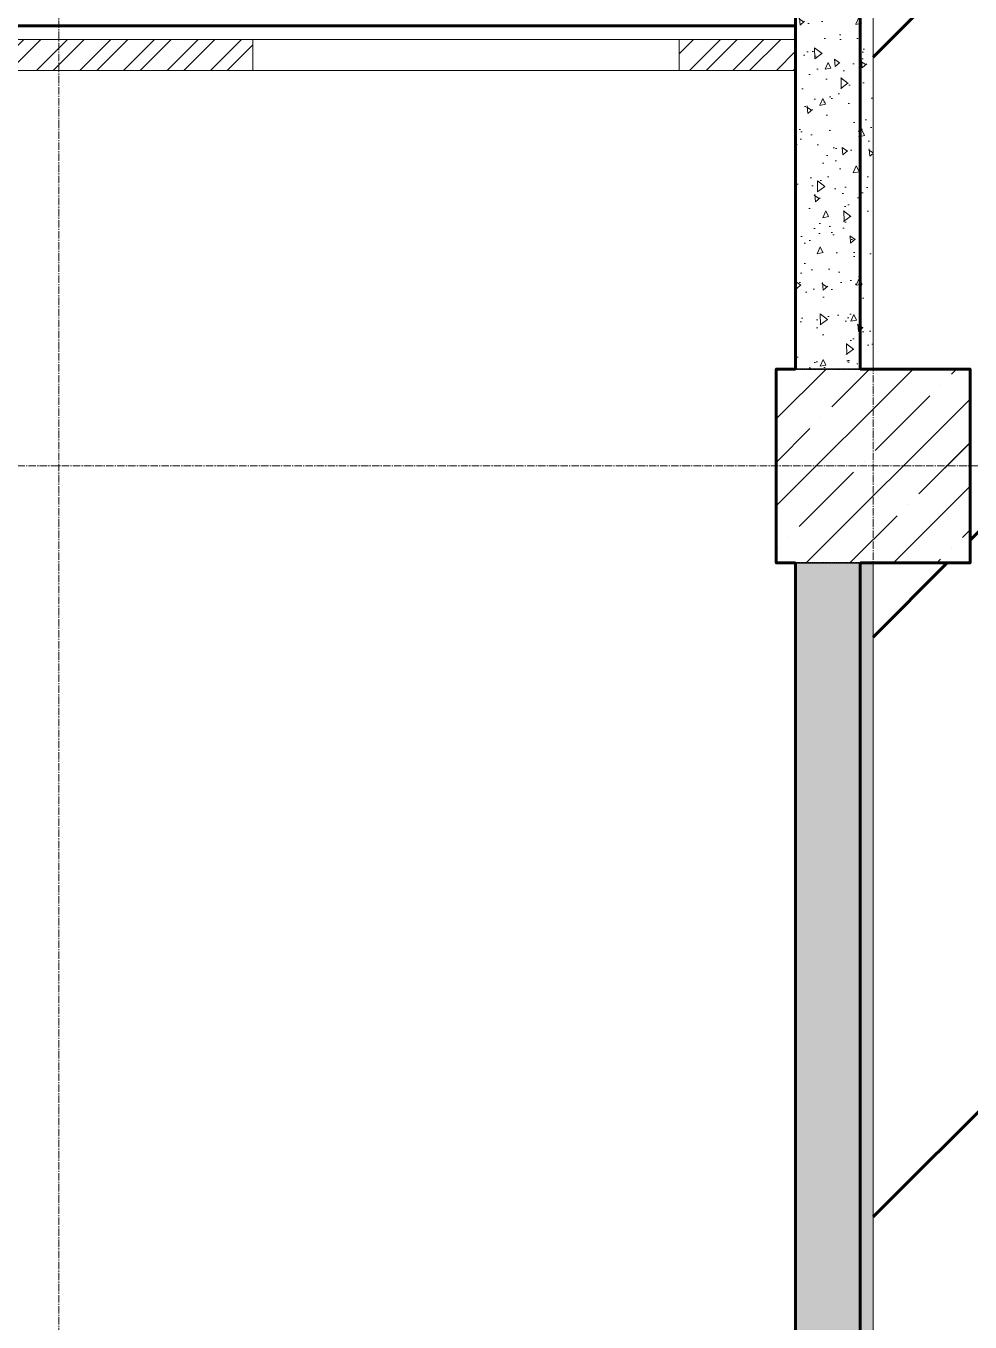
# Model space of a CAD drawing. Header units: millimetres. Extents: x 470010 to 1231400, y -134005 to 421770.
# Drawn here: x 710289 to 712724, y 481 to 3823 of the extents above; entities that cross this region are included whole.
import ezdxf
from ezdxf.enums import TextEntityAlignment as Align

# ---------------------------------------------------------------- set-up
doc = ezdxf.new("R2010")
doc.units = ezdxf.units.MM
doc.linetypes.add('CENTER2', pattern=[28.575, 19.05, -3.175, 3.175, -3.175])
doc.linetypes.add('HIDDEN2', pattern=[4.7625, 3.175, -1.5875])
doc.layers.get('Defpoints').update_dxf_attribs({"color": 140})
for name, color, linetype, lineweight in [('0) шп потолок', 3, 'Continuous', 60), ('АР_Колонны', 70, 'Continuous', 30), ('АР_Стены ЖБ', 7, 'Continuous', 35), ('АР_Стены ПЕНОблок', 52, 'Continuous', 20), ('АР_Штриховка', 8, 'Continuous', 0)]:
    doc.layers.add(name, color=color, linetype=linetype, lineweight=lineweight)
doc.layers.add('РД_Оси_100', color=7, linetype='Continuous', lineweight=0, true_color=0x525252)
doc.layers.add('РД_Проем', color=230, linetype='Continuous', lineweight=0, plot=False)
doc.layers.add('РД_проем_инж перемыч_подсчет', color=50, linetype='Continuous', plot=False)
doc.styles.add('style1', font='ARIALN.TTF')
pattern_1 = [(95, (602274.53, -216024.49), (140.09465, 117.55338), [19.05, -209.55]), (40, (602274.53, -216024.5), (-160.01845, 110.17673), [15.24, -167.64058]), (145.451445, (602286.2, -216014.7), (-19.9238, 227.7301), [16.19001, -178.09024]), (91.1842, (602238.6, -215988.57), (221.41024, 161.95341), [28.575, -314.325]), (141.63556, (602257.06, -215975.07), (-7.08662, 342.82676), [24.28502, -267.1356]), (36.18415, (602238.6, -215988.57), (-7.08662, 342.82676), [22.85997, -251.45973]), (66, (602265.55, -215979.59), (179.51998, 34.89515), [19.05, -209.55]), (11, (602265.55, -215979.59), (-86.53993, 173.9412), [15.24, -167.64]), (116.451445, (602280.51, -215976.68), (92.98005, 208.83634), [16.19001, -178.08994]), (82.5, (602274.53, -216024.49), (-57.605469, 61.973414), [0, -165.608, 0, -170.18, 0, -168.275]), (52.5, (602274.53, -216024.49), (-23.589727, 118.087), [0, -97.028, 0, -161.798, 0, -64.135]), (12.5, (602234.48, -216064.544), (99.927863, 91.826196), [0, -63.5, 0, -198.12, 0, -262.89]), (2.5, (602216.52, -216082.5), (86.763904, 122.722393), [0, -82.55, 0, -131.572, 0, -186.69])]
pattern_2 = [(95, (-63444.08, -115658.25), (140.09465, 117.55338), [19.05, -209.55]), (40, (-63444.08, -115658.25), (-160.01845, 110.17673), [15.24, -167.64058]), (145.451445, (-63432.4, -115648.45), (-19.9238, 227.7301), [16.19001, -178.09024]), (91.1842, (-63480, -115622.33), (221.41024, 161.95341), [28.575, -314.325]), (141.63556, (-63461.55, -115608.83), (-7.08662, 342.82676), [24.28502, -267.1356]), (36.18415, (-63480, -115622.33), (-7.08662, 342.82676), [22.85997, -251.45973]), (66, (-63453.06, -115613.35), (179.51998, 34.89515), [19.05, -209.55]), (11, (-63453.06, -115613.35), (-86.53993, 173.9412), [15.24, -167.64]), (116.451445, (-63438.1, -115610.44), (92.98005, 208.83634), [16.19001, -178.08994]), (82.5, (-63444.08, -115658.25), (-57.605469, 61.973414), [0, -165.608, 0, -170.18, 0, -168.275]), (52.5, (-63444.08, -115658.25), (-23.589727, 118.087), [0, -97.028, 0, -161.798, 0, -64.135]), (12.5, (-63484.135, -115698.3), (99.927863, 91.826196), [0, -63.5, 0, -198.12, 0, -262.89]), (2.5, (-63502.1, -115716.26), (86.763904, 122.722393), [0, -82.55, 0, -131.572, 0, -186.69])]

# ---------------------------------------------------------------- blocks, each defined once
blk = doc.blocks.new('СОШ_2200_АР_ОСИ_М100_28.05.24')
at = {"layer": 'РД_Оси_100', "color": 251, "linetype": 'CENTER2', "true_color": 0x636466}
for p, q in [((37500, -6155), (37500, 139938.679)), ((39600, -6155), (39600, 139938.679)), ((-5954.958, 96300), (119910, 96300))]:
    blk.add_line(p, q, dxfattribs=at)
blk = doc.blocks.new('A$C9108343f')
at = {"layer": 'АР_Штриховка', "linetype": 'Continuous', "lineweight": 0, "true_color": 0x000000}
h = blk.add_hatch(dxfattribs=at)
h.set_pattern_fill('AR-CONC', color=18, angle=-315, style=0)
h.set_pattern_definition(pattern_2)
h.paths.add_polyline_path([(46755, 106855), (46555, 106855), (46555, 104155), (46755, 104155)], flags=0)
h.paths.add_polyline_path([(46755, 104155), (46555, 104155), (46555, 103305), (46755, 103305)], flags=0)
at = {"layer": 'АР_Штриховка', "linetype": 'Continuous', "lineweight": 0, "ltscale": 0.5, "true_color": 0x000000}
h = blk.add_hatch(dxfattribs=at)
h.set_pattern_fill('ANSI31', color=18, scale=25, angle=360, style=0)
h.set_pattern_definition([(45, (-63444.08, -115658.25), (-56.1266, 56.1266), [])])
h.paths.add_polyline_path([(46255, 104155), (46255, 104075), (46555, 104075), (46555, 104155)], flags=0)
h.paths.add_polyline_path([(45155, 104075), (45155, 104155), (44425, 104155), (44451.6, 104095), (44505, 104075)], flags=0)
h.paths.add_polyline_path([(44425, 104075), (44451.6, 104095), (44425, 104155), (41445, 104155), (41445, 104075)], flags=0)
at = {"layer": 'АР_Штриховка', "linetype": 'Continuous', "lineweight": 0, "true_color": 0x000000}
h = blk.add_hatch(dxfattribs=at)
h.set_pattern_fill('AR-CONC', color=18, angle=-315, style=0)
h.set_pattern_definition(pattern_2)
h.paths.add_polyline_path([(46755, 102805), (46555, 102805), (46555, 97905.4), (46755, 97905.4)], flags=0)
h.paths.add_polyline_path([(46755, 97905.4), (46555, 97905.4), (46555, 97905), (46755, 97905)], flags=0)
at = {"layer": '0) шп потолок'}
for points in [[(46555, 106855), (46555, 103305)], [(46721.7, 106855), (46721.7, 103305)], [(35731.6, 104189.6), (46555, 104189.6)], [(46555, 102805), (46505, 102805), (46505, 103305), (46555, 103305)], [(46721.7, 103305), (47005, 103305), (47005, 102805), (46721.7, 102805)], [(46555, 102805), (46555, 97905)], [(46721.7, 102805), (46721.7, 97905)]]:
    blk.add_lwpolyline(points, dxfattribs=at)
at = {"layer": 'АР_Колонны', "color": 18, "linetype": 'HIDDEN2', "lineweight": 25, "true_color": 0x000000}
for p, q in [((46505, 103305), (47005, 103305)), ((46505, 102805), (46505, 103305)), ((47005, 103305), (47005, 102805)), ((47005, 102805), (46505, 102805))]:
    blk.add_line(p, q, dxfattribs=at)
at = {"layer": 'АР_Колонны', "color": 18, "linetype": 'Continuous', "lineweight": 15, "true_color": 0x000000}
for p, q in [((47005, 103305), (46505, 103305)), ((46505, 103305), (46505, 102805)), ((47005, 103305), (46505, 103305)), ((46505, 103305), (46505, 102805)), ((47005, 102805), (47005, 103305)), ((47005, 102805), (47005, 103305)), ((46505, 102805), (47005, 102805)), ((46505, 102805), (47005, 102805))]:
    blk.add_line(p, q, dxfattribs=at)
at = {"layer": 'АР_Стены ЖБ', "color": 18, "linetype": 'Continuous', "lineweight": 30, "true_color": 0x000000}
for p, q in [((47005, 103305), (46505, 103305)), ((46505, 103305), (46505, 102805)), ((47005, 102805), (47005, 103305)), ((46505, 102805), (47005, 102805))]:
    blk.add_line(p, q, dxfattribs=at)
at = {"layer": 'АР_Стены ПЕНОблок', "color": 18, "linetype": 'Continuous', "lineweight": 20, "true_color": 0x000000}
for p, q in [((46555, 106855), (46555, 104155)), ((46755, 104155), (46755, 106855)), ((45155, 104155), (44425, 104155)), ((45155, 104075), (45155, 104155)), ((46255, 104155), (46255, 104075)), ((46555, 104155), (46255, 104155)), ((46555, 104155), (46555, 103305)), ((46555, 104075), (46555, 104155)), ((46755, 103305), (46755, 104155)), ((44505, 104075), (45155, 104075)), ((46255, 104075), (46555, 104075)), ((46555, 103305), (46755, 103305)), ((46755, 102805), (46555, 102805)), ((46555, 102805), (46555, 97905.4)), ((46755, 97905.4), (46755, 102805))]:
    blk.add_line(p, q, dxfattribs=at)
at = {"layer": 'АР_Штриховка', "color": 18, "linetype": 'Continuous', "lineweight": 5, "true_color": 0x000000}
for p, q in [((46505, 103176.4), (46633.6, 103305)), ((46505, 102951.9), (46858.1, 103305)), ((46648.2, 103207.4), (46745.8, 103305)), ((46956.9, 103291.6), (46970.3, 103305)), ((46507.9, 103291.6), (46507.9, 103291.6)), ((46760.5, 103095.2), (46900.8, 103235.5)), ((46928.9, 103263.6), (46928.9, 103263.6)), ((46582.6, 102805), (47005, 103227.4)), ((46620.2, 103179.4), (46620.2, 103179.4)), ((46505, 103064.1), (46592.1, 103151.3)), ((46872.8, 102982.9), (47005, 103115.1)), ((46732.4, 103067.1), (46732.4, 103067.1)), ((46564.1, 102898.7), (46704.4, 103039.1)), ((46807.1, 102805), (47005, 103002.9)), ((46844.7, 102954.9), (46844.7, 102954.9)), ((46694.8, 102805), (46816.6, 102926.8)), ((46536, 102870.7), (46536, 102870.7)), ((46985, 102870.7), (47005, 102890.6)), ((46505, 102839.6), (46507.9, 102842.6)), ((46956.9, 102842.6), (46956.9, 102842.6)), ((46919.3, 102805), (46928.9, 102814.5))]:
    blk.add_line(p, q, dxfattribs=at)
at = {"layer": 'РД_Проем', "color": 18, "linetype": 'Continuous', "lineweight": 15, "true_color": 0x000000}
for p, q in [((46255, 104155), (45155, 104155)), ((46255, 104075), (45155, 104075))]:
    blk.add_line(p, q, dxfattribs=at)
at = {"layer": 'РД_проем_инж перемыч_подсчет', "color": 18, "linetype": 'Continuous', "lineweight": 15, "true_color": 0x000000}
for p, q in [((46451, 104155), (44951, 104155)), ((46451, 104075), (44951, 104075))]:
    blk.add_line(p, q, dxfattribs=at)
at = {"layer": 'РД_Оси_100'}
blk.add_blockref('СОШ_2200_АР_ОСИ_М100_28.05.24', (7155, 6755), dxfattribs=at)
at = {"layer": 'Defpoints', "color": 18, "true_color": 0x000000, "style": 'style1'}
for p in [(143949.3, 316089.1), (143975, 281639.5), (143890.4, 273244.7), (143840, 264276.8), (143967.8, 254892.4), (12252, 104178.1), (12382.6, 96023.1)]:
    blk.add_attdef('АР-ПОМЕЩЕНИЕ:НАИМЕНОВАНИЕ', text='', height=100, dxfattribs=at).set_placement(p, align=Align.MIDDLE)
at = {"layer": 'Defpoints', "color": 18, "true_color": 0x000000, "style": 'style1', "flags": 8}
for p in [(143951.3, 279099.1), (143848.3, 269251.1), (143875.3, 260094.2), (144049.7, 250824.7), (163419.3, 238153.4), (155897.5, 237966), (183037.2, 237966), (143342.9, 237876.2)]:
    blk.add_attdef('АР-ПОМЕЩЕНИЕ:НАИМЕНОВАНИЕ', text='', height=100, dxfattribs=at).set_placement(p, align=Align.MIDDLE)

msp = doc.modelspace()

# ---------------------------------------------------------------- hatches: boundary and pattern name
at = {"layer": '0) шп потолок'}
h = msp.add_hatch(dxfattribs=at)
h.set_pattern_fill('ANSI31', color=3, scale=333)
h.paths.add_polyline_path([(714593.57, 6788.758), (712723.57, 6788.758), (712723.57, 6488.758), (712473.57, 6488.758), (712473.57, 3788.758), (712473.57, 2938.758), (712723.57, 2938.758), (712723.57, 2438.758), (712473.57, 2438.758), (712473.57, -2461.242), (712723.57, -2461.242), (712723.57, -2961.242), (714593.57, -2961.242)])
h.paths.add_polyline_path([(712753.57, 6599.212, -1), (712999.455, 6599.212, -1)], flags=16)
h.paths.add_polyline_path([(718363.57, -3011.242), (718273.57, -3011.242), (714593.57, -3011.242), (712723.57, -2961.242), (712723.57, -2989.526), (711945.1, -2989.526), (711323.57, -2961.242), (710019.577, -2961.242), (708193.571, -2961.242), (706723.57, -2961.242), (706223.57, -2961.242), (706223.57, -2811.242), (704923.57, -2811.242), (704883.7, -2811.242), (704523.57, -2811.242), (702823.57, -2811.242), (701473.57, -2811.242), (697285.158, -2811.242), (697273.57, -2822.83), (697273.57, -3061.242), (696773.57, -3061.242), (696773.57, -2811.242), (696273.57, -2811.242), (694673.57, -2811.242), (692773.57, -2811.242), (692773.57, -3211.242), (692773.57, -4811.242), (692773.57, -6211.242), (693537.728, -6211.242), (695721.755, -6211.242), (696873.57, -6211.242), (697073.57, -6211.242), (697073.57, -5011.242), (700673.57, -5011.242), (702713.57, -5011.242), (704009.577, -5011.242), (706223.57, -5011.242), (706723.573, -5011.242), (708123.57, -5011.242), (709453.57, -5011.242), (709683.57, -5011.242), (710983.57, -5011.242), (712223.57, -5011.242), (712773.57, -5011.242), (714142.501, -5011.242), (718363.57, -5011.242), (718363.57, -4711.242)])
h.paths.add_polyline_path([(717877.889, -3302.242), (717877.889, -3085.57), (718297.563, -3085.57), (718297.563, -3302.242)], flags=16)
h.paths.add_polyline_path([(717876.889, -4728.57), (718296.563, -4728.57), (718296.563, -4945.242), (717876.889, -4945.242)], flags=16)
at = {"layer": 'АР_Штриховка', "linetype": 'Continuous', "lineweight": 0, "true_color": 0x000000}
h = msp.add_hatch(dxfattribs=at)
h.set_pattern_fill('AR-CONC', color=18, angle=-315, style=0)
h.set_pattern_definition(pattern_1)
h.paths.add_polyline_path([(712473.57, 6488.758), (712273.57, 6488.758), (712273.57, 3788.758), (712473.57, 3788.758)], flags=0)
h.paths.add_polyline_path([(712473.57, 3788.758), (712273.57, 3788.758), (712273.57, 2938.758), (712473.57, 2938.758)], flags=0)
at = {"layer": 'АР_Штриховка', "linetype": 'Continuous', "lineweight": 0, "ltscale": 0.5, "true_color": 0x000000}
h = msp.add_hatch(dxfattribs=at)
h.set_pattern_fill('ANSI31', color=18, scale=25, angle=360, style=0)
h.set_pattern_definition([(45, (602274.53, -216024.49), (-56.1266, 56.1266), [])])
h.paths.add_polyline_path([(711973.57, 3788.758), (711973.57, 3708.758), (712273.57, 3708.758), (712273.57, 3788.758)], flags=0)
h.paths.add_polyline_path([(710873.57, 3708.758), (710873.57, 3788.758), (710143.57, 3788.758), (710170.237, 3728.758), (710223.57, 3708.758)], flags=0)
h.paths.add_polyline_path([(710143.57, 3708.758), (710170.237, 3728.758), (710143.57, 3788.758), (707163.57, 3788.758), (707163.57, 3708.758)], flags=0)
at = {"layer": 'АР_Штриховка', "linetype": 'Continuous', "lineweight": 0, "true_color": 0x000000}
h = msp.add_hatch(dxfattribs=at)
h.set_pattern_fill('AR-CONC', color=18, angle=-315, style=0)
h.set_pattern_definition(pattern_1)
h.paths.add_polyline_path([(712473.57, 2438.758), (712273.57, 2438.758), (712273.57, -2460.872), (712473.57, -2460.872)], flags=0)
h.paths.add_polyline_path([(712473.57, -2460.872), (712273.57, -2460.872), (712273.57, -2461.242), (712473.57, -2461.242)], flags=0)

# ---------------------------------------------------------------- linework, layer by layer
at = {"layer": '0) шп потолок'}
for points in [[(712273.57, 6488.758), (712273.57, 2938.758)], [(712440.351, 6488.758), (712440.351, 2938.758)], [(712273.57, 2438.758), (712223.57, 2438.758), (712223.57, 2938.758), (712273.57, 2938.758)], [(712440.351, 2938.758), (712723.57, 2938.758), (712723.57, 2438.758), (712440.351, 2438.758)], [(712273.57, 2438.758), (712273.57, -2461.242)], [(712440.351, 2438.758), (712440.351, -2461.242)]]:
    msp.add_lwpolyline(points, dxfattribs=at)
at = {"layer": 'АР_Колонны', "color": 18, "linetype": 'HIDDEN2', "lineweight": 25, "true_color": 0x000000}
for p, q in [((712223.57, 2938.758), (712723.57, 2938.758)), ((712223.57, 2438.758), (712223.57, 2938.758)), ((712723.57, 2938.758), (712723.57, 2438.758)), ((712723.57, 2438.758), (712223.57, 2438.758))]:
    msp.add_line(p, q, dxfattribs=at)
at = {"layer": 'АР_Колонны', "color": 18, "linetype": 'Continuous', "lineweight": 15, "true_color": 0x000000}
for p, q in [((712723.57, 2938.758), (712223.57, 2938.758)), ((712223.57, 2938.758), (712223.57, 2438.758)), ((712723.57, 2938.758), (712223.57, 2938.758)), ((712223.57, 2938.758), (712223.57, 2438.758)), ((712723.57, 2438.758), (712723.57, 2938.758)), ((712723.57, 2438.758), (712723.57, 2938.758)), ((712223.57, 2438.758), (712723.57, 2438.758)), ((712223.57, 2438.758), (712723.57, 2438.758))]:
    msp.add_line(p, q, dxfattribs=at)
at = {"layer": 'АР_Стены ЖБ', "color": 18, "linetype": 'Continuous', "lineweight": 30, "true_color": 0x000000}
for p, q in [((712723.57, 2938.758), (712223.57, 2938.758)), ((712223.57, 2938.758), (712223.57, 2438.758)), ((712723.57, 2438.758), (712723.57, 2938.758)), ((712223.57, 2438.758), (712723.57, 2438.758))]:
    msp.add_line(p, q, dxfattribs=at)
at = {"layer": 'АР_Стены ПЕНОблок', "color": 18, "linetype": 'Continuous', "lineweight": 20, "true_color": 0x000000}
for p, q in [((712273.57, 6488.758), (712273.57, 3788.758)), ((712473.57, 3788.758), (712473.57, 6488.758)), ((710873.57, 3788.758), (710143.57, 3788.758)), ((710873.57, 3708.758), (710873.57, 3788.758)), ((711973.57, 3788.758), (711973.57, 3708.758)), ((712273.57, 3788.758), (711973.57, 3788.758)), ((712273.57, 3788.758), (712273.57, 2938.758)), ((712273.57, 3708.758), (712273.57, 3788.758)), ((712473.57, 2938.758), (712473.57, 3788.758)), ((710223.57, 3708.758), (710873.57, 3708.758)), ((711973.57, 3708.758), (712273.57, 3708.758)), ((712273.57, 2938.758), (712473.57, 2938.758)), ((712473.57, 2438.758), (712273.57, 2438.758)), ((712273.57, 2438.758), (712273.57, -2460.872)), ((712473.57, -2460.872), (712473.57, 2438.758))]:
    msp.add_line(p, q, dxfattribs=at)
at = {"layer": 'АР_Штриховка', "color": 18, "linetype": 'Continuous', "lineweight": 5, "true_color": 0x000000}
for p, q in [((712223.57, 2810.154), (712352.173, 2938.758)), ((712223.57, 2585.648), (712576.68, 2938.758)), ((712366.857, 2841.188), (712464.427, 2938.758)), ((712675.553, 2925.378), (712688.933, 2938.758)), ((712301.186, 2438.758), (712723.57, 2861.142)), ((712479.11, 2728.935), (712619.426, 2869.251)), ((712223.57, 2697.901), (712310.73, 2785.061)), ((712591.363, 2616.681), (712723.57, 2748.888)), ((712282.667, 2532.492), (712422.983, 2672.808)), ((712525.693, 2438.758), (712723.57, 2636.635)), ((712413.439, 2438.758), (712535.236, 2560.555)), ((712703.616, 2504.428), (712723.57, 2524.382)), ((712223.57, 2473.395), (712226.54, 2476.365)), ((712637.946, 2438.758), (712647.49, 2448.302))]:
    msp.add_line(p, q, dxfattribs=at)
at = {"layer": 'РД_Проем', "color": 18, "linetype": 'Continuous', "lineweight": 15, "true_color": 0x000000}
for p, q in [((711973.57, 3788.758), (710873.57, 3788.758)), ((711973.57, 3708.758), (710873.57, 3708.758))]:
    msp.add_line(p, q, dxfattribs=at)
at = {"layer": 'РД_проем_инж перемыч_подсчет', "color": 18, "linetype": 'Continuous', "lineweight": 15, "true_color": 0x000000}
for p, q in [((712169.577, 3788.758), (710669.577, 3788.758)), ((712169.577, 3708.758), (710669.577, 3708.758))]:
    msp.add_line(p, q, dxfattribs=at)

# ---------------------------------------------------------------- block references
msp.add_blockref('A$C9108343f', (665718.612, -100366.242))
at = {"layer": 'РД_Оси_100'}
msp.add_blockref('СОШ_2200_АР_ОСИ_М100_28.05.24', (672873.57, -93611.242), dxfattribs=at)

doc.saveas('drawing.dxf')
